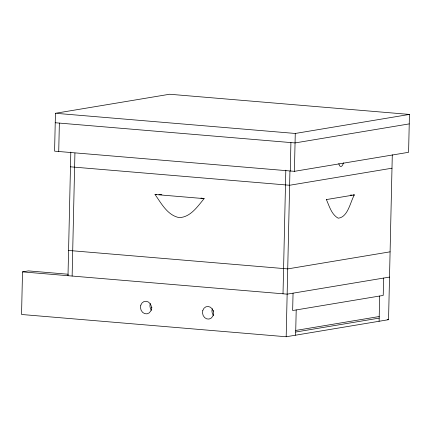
<?xml version="1.0" encoding="UTF-8"?>
<svg xmlns="http://www.w3.org/2000/svg" width="431" height="431" viewBox="0 0 431 431"><rect width="100%" height="100%" fill="white"/><g stroke="black" fill="none" stroke-linecap="round" stroke-linejoin="round"><path stroke-width="0.65" d="M353.032 194.957L354.374 194.904C350.247 201.923 348.049 217.219 338.211 218.199C331.439 214.514 329.3 205.975 326.305 199.413M68.238 274.245L28.424 270.894L22.514 271.875L21.55 314.485L286.184 336.756L388.552 319.694L392.291 154.804M55.448 113.278L54.586 151.152L294.411 171.333L408.588 152.299L409.45 114.425L169.625 94.244L55.448 113.278L295.267 133.459L409.45 114.425M58.724 151.496L59.365 123.094M68.001 275.705L70.808 152.089M72.133 276.055L74.924 153.107M283.016 293.802L285.818 170.186M286.184 336.756L289.939 171.204M290.273 170.988L290.92 142.58M294.411 171.333L295.267 133.459M293.053 293.166L292.66 310.525L383.218 295.429L383.612 278.07M295.634 335.183L296.205 309.932M379.102 321.267L379.673 296.016M203.351 198.459L204.143 198.621C197.565 206.433 190.459 217.402 179.102 217.596C167.46 215.295 161.318 203.357 155.015 194.489L156.572 194.521M409.234 123.896L295.052 142.93L55.233 122.743M391.989 168.198L289.621 185.26L70.474 166.819M326.305 199.585L354.374 194.904M390.093 251.833L287.725 268.901L68.572 250.454M389.516 277.085L287.148 294.147L22.514 271.875M295.741 330.448L379.21 316.532M295.704 332.026L379.172 318.11M350.408 195.114L351.718 195.033M158.899 194.602L161.862 194.715M155.015 194.489L204.143 198.621M387.21 319.581L388.552 319.694M200.916 198.05L202.742 198.357M343.356 162.826A4.763 2.338 -85.2 0 1 341.04 166.468A4.763 2.338 -85.2 0 1 338.863 163.575M213.539 311.15A6.352 5.49 80.5 0 1 213.523 310.487M151.922 307.874A6.352 5.49 80.5 0 1 151.728 307.238M151.642 310.374A6.352 5.49 80.5 0 1 150.241 303.602M213.668 315.594A6.352 5.49 80.5 0 1 212.262 308.817M202.812 310.395A6.352 5.49 80.5 0 0 209.019 319.059A6.352 5.49 80.5 0 0 212.208 308.908A6.352 5.49 80.5 0 0 202.812 310.395M140.792 305.175A6.352 5.49 80.5 0 0 146.998 313.838A6.352 5.49 80.5 0 0 150.182 303.688A6.352 5.49 80.5 0 0 140.792 305.175"/></g></svg>
